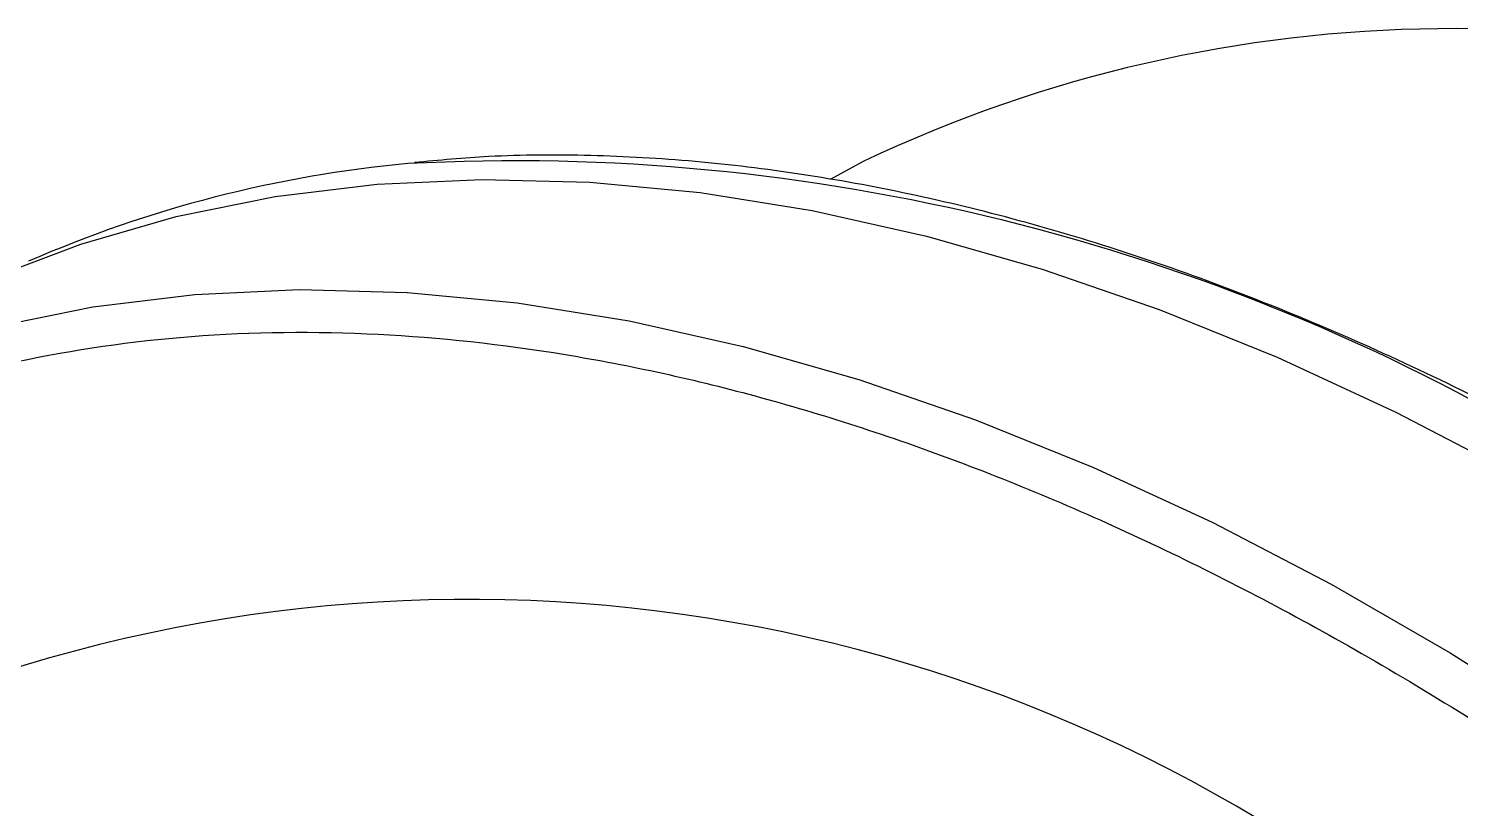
# Model space of a CAD drawing. Header units: millimetres. Extents: x 235.7 to 315.5, y 83 to 132.6.
# Drawn here: x 269.064 to 273.47, y 129.723 to 132.125 of the extents above; entities that cross this region are included whole.
import ezdxf

# ---------------------------------------------------------------- set-up
doc = ezdxf.new("R2010")
doc.units = ezdxf.units.MM

msp = doc.modelspace()

# ---------------------------------------------------------------- linework, layer by layer
msp.add_line((271.6345, 131.7163), (271.5309, 131.6594))
at = {"flags": 128}
for points in [[(268.5084, 131.1307), (268.6706, 131.2232), (268.9413, 131.3536), (269.224, 131.4612), (269.5179, 131.5459), (269.8223, 131.6074), (270.1366, 131.6456), (270.4598, 131.6604), (270.7913, 131.6517), (271.1302, 131.6196), (271.4757, 131.5641), (271.8269, 131.4854), (272.183, 131.3837), (272.5431, 131.2592), (272.9064, 131.1122), (273.2718, 130.9431), (273.6387, 130.7523)], [(268.9567, 131.2062), (268.9571, 131.2063), (269.2611, 131.2677), (269.5749, 131.3058), (269.8977, 131.3206), (270.2288, 131.3119), (270.5672, 131.2798), (270.9122, 131.2244), (271.263, 131.1458), (271.6186, 131.0442), (271.9783, 130.9199), (272.341, 130.7731), (272.706, 130.6043), (273.0724, 130.4137), (273.4392, 130.202), (273.8055, 129.9695)]]:
    msp.add_lwpolyline(points, dxfattribs=at)
for centre, radius, start, end in [((273.4458, 127.9033), 4.2213, 65.7812, 115.4084), ((270.5587, 125.4563), 6.2611, 59.21132, 93.00445), ((270.5778, 127.9485), 3.7763, 95.2756, 113.6373), ((270.4182, 125.666), 4.7007, 53.9229, 115.7174)]:
    msp.add_arc(centre, radius, start, end)
for points, knots in [([(273.7785, 130.8514), (273.684, 130.9018), (273.4728, 131.0146), (273.1459, 131.1663), (272.7986, 131.3104), (272.4537, 131.4337), (272.112, 131.5365), (271.7742, 131.6184), (271.4413, 131.6791), (271.1138, 131.7189), (270.7929, 131.7366), (270.5047, 131.7357), (270.3272, 131.7192), (270.2514, 131.7122)], [0, 0, 0, 0, 0.076817, 0.171667, 0.266517, 0.361358, 0.456181, 0.550977, 0.64573, 0.740426, 0.835047, 0.929579, 1, 1, 1, 1]), ([(266.1531, 128.1903), (266.1751, 128.2671), (266.247, 128.5174), (266.4122, 128.9113), (266.6534, 129.3745), (266.952, 129.8082), (267.29, 130.1833), (267.6617, 130.4978), (268.0599, 130.7528), (268.5046, 130.9573), (268.995, 131.104), (269.5292, 131.186), (270.0927, 131.1971), (270.6788, 131.1376), (271.2806, 131.0093), (271.9037, 130.8098), (272.5413, 130.5392), (273.1993, 130.1928), (273.8703, 129.7693), (274.5454, 129.27), (275.2032, 128.7106), (275.8359, 128.1003), (276.4368, 127.4487), (276.99, 126.7785), (277.4936, 126.1014), (277.9475, 125.4277), (278.3605, 124.7508), (278.7321, 124.0775), (279.0911, 123.357), (279.4268, 122.5962), (279.7287, 121.8046), (279.9736, 121.0509), (280.1666, 120.3389), (280.312, 119.6745), (280.4161, 119.0581), (280.4844, 118.4889), (280.5223, 117.9616), (280.5343, 117.4632), (280.522, 116.9755), (280.4826, 116.483), (280.4115, 115.9834), (280.3038, 115.4814), (280.1554, 114.9859), (279.9618, 114.5036), (279.7188, 114.0421), (279.4208, 113.6079), (279.0826, 113.2329), (278.7109, 112.9183), (278.3127, 112.6634), (277.868, 112.4589), (277.3776, 112.3123), (276.8435, 112.2297), (276.2796, 112.2208), (275.7604, 112.2667), (275.4278, 112.3438), (275.2938, 112.3748)], [0, 0, 0, 0, 0.007972, 0.02597, 0.044902, 0.064783, 0.085612, 0.104021, 0.123087, 0.142783, 0.163072, 0.183908, 0.205234, 0.225728, 0.246532, 0.267574, 0.288778, 0.310064, 0.332638, 0.355114, 0.377397, 0.399397, 0.42103, 0.442222, 0.461741, 0.480763, 0.499251, 0.517176, 0.534515, 0.555714, 0.575929, 0.595163, 0.613428, 0.630747, 0.646867, 0.662139, 0.676599, 0.690286, 0.70423, 0.718975, 0.734562, 0.751032, 0.768418, 0.786416, 0.805349, 0.825229, 0.846058, 0.864467, 0.883533, 0.903229, 0.923518, 0.944354, 0.96568, 0.986174, 1, 1, 1, 1])]:
    msp.add_open_spline(points, degree=3, knots=knots)

doc.saveas('drawing.dxf')
